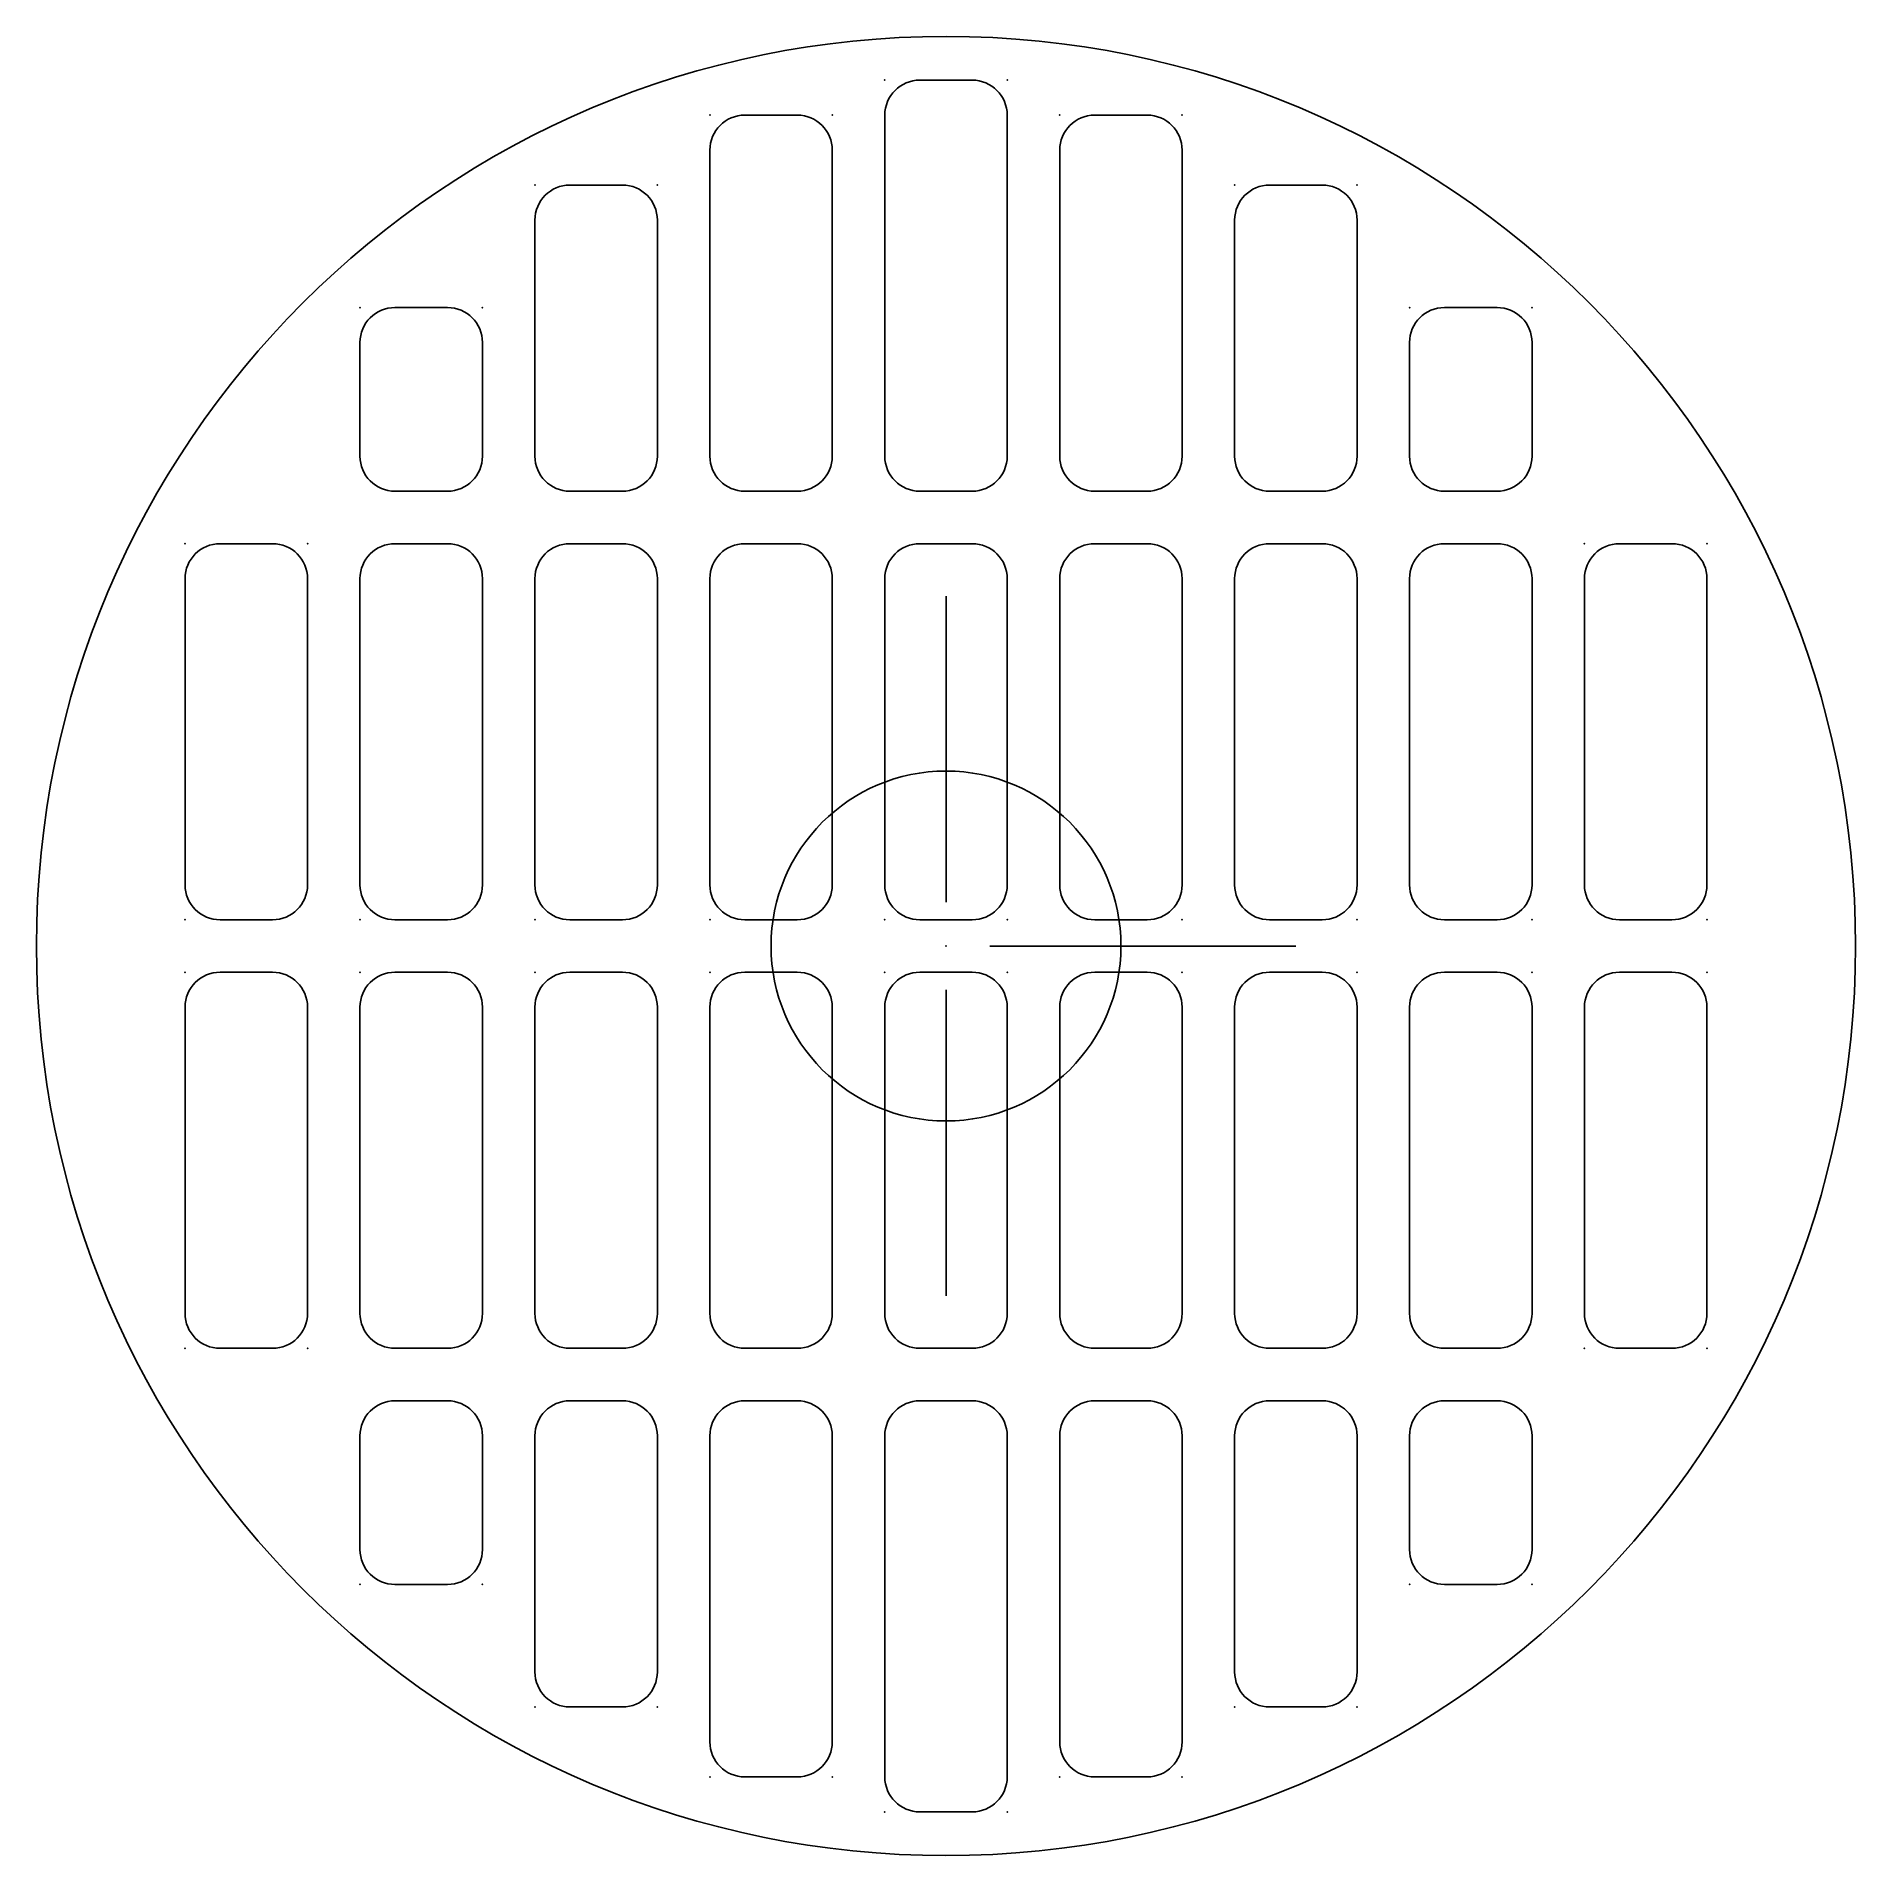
# Model space of a CAD drawing. Header units: centimetres. Extents: x -5.2 to 5.2, y -5.2 to 5.2.
import ezdxf

# ---------------------------------------------------------------- set-up
doc = ezdxf.new("R2010")
doc.units = ezdxf.units.CM
doc.header["$MEASUREMENT"] = 0
for name, color, linetype in [('Grille haute amélioration v5_Sketch2', 7, 'Continuous'), ('Grille haute amélioration v5_Sketch3', 7, 'Continuous'), ('Grille haute amélioration v5_Sketch5', 7, 'Continuous')]:
    doc.layers.add(name, color=color, linetype=linetype)

msp = doc.modelspace()

# ---------------------------------------------------------------- linework, layer by layer
at = {"layer": 'Grille haute amélioration v5_Sketch2'}
msp.add_circle((0, 0), 5.2, dxfattribs=at)
msp.add_point((0, 0), dxfattribs=at)
at = {"layer": 'Grille haute amélioration v5_Sketch3'}
for p, q in [((-0.15, 4.95, 0.2), (0, 4.95, 0.2)), ((0.15, 4.95, 0.2), (0, 4.95, 0.2)), ((-1.15, 4.75, 0.2), (-0.85, 4.75, 0.2)), ((-0.35, 2.8, 0.2), (-0.35, 4.75, 0.2)), ((0.35, 2.8, 0.2), (0.35, 4.75, 0.2)), ((1.15, 4.75, 0.2), (0.85, 4.75, 0.2)), ((-1.35, 2.8, 0.2), (-1.35, 4.55, 0.2)), ((-0.65, 4.55, 0.2), (-0.65, 2.8, 0.2)), ((0.65, 4.55, 0.2), (0.65, 2.8, 0.2)), ((1.35, 2.8, 0.2), (1.35, 4.55, 0.2)), ((-2.15, 4.35, 0.2), (-1.85, 4.35, 0.2)), ((2.15, 4.35, 0.2), (1.85, 4.35, 0.2)), ((-2.35, 2.8, 0.2), (-2.35, 4.15, 0.2)), ((-1.65, 4.15, 0.2), (-1.65, 2.8, 0.2)), ((1.65, 4.15, 0.2), (1.65, 2.8, 0.2)), ((2.35, 2.8, 0.2), (2.35, 4.15, 0.2)), ((-3.15, 3.65, 0.2), (-2.85, 3.65, 0.2)), ((3.15, 3.65, 0.2), (2.85, 3.65, 0.2)), ((-3.35, 2.8, 0.2), (-3.35, 3.45, 0.2)), ((-2.65, 3.45, 0.2), (-2.65, 2.8, 0.2)), ((2.65, 3.45, 0.2), (2.65, 2.8, 0.2)), ((3.35, 2.8, 0.2), (3.35, 3.45, 0.2)), ((-3.15, 2.6, 0.2), (-2.85, 2.6, 0.2)), ((-2.15, 2.6, 0.2), (-1.85, 2.6, 0.2)), ((-1.15, 2.6, 0.2), (-0.85, 2.6, 0.2)), ((-0.15, 2.6, 0.2), (0, 2.6, 0.2)), ((0.15, 2.6, 0.2), (0, 2.6, 0.2)), ((1.15, 2.6, 0.2), (0.85, 2.6, 0.2)), ((2.15, 2.6, 0.2), (1.85, 2.6, 0.2)), ((3.15, 2.6, 0.2), (2.85, 2.6, 0.2)), ((-4.15, 2.3, 0.2), (-3.85, 2.3, 0.2)), ((-2.85, 2.3, 0.2), (-3.15, 2.3, 0.2)), ((-1.85, 2.3, 0.2), (-2.15, 2.3, 0.2)), ((-0.85, 2.3, 0.2), (-1.15, 2.3, 0.2)), ((0, 2.3, 0.2), (-0.15, 2.3, 0.2)), ((0, 2.3, 0.2), (0.15, 2.3, 0.2)), ((0.85, 2.3, 0.2), (1.15, 2.3, 0.2)), ((1.85, 2.3, 0.2), (2.15, 2.3, 0.2)), ((2.85, 2.3, 0.2), (3.15, 2.3, 0.2)), ((4.15, 2.3, 0.2), (3.85, 2.3, 0.2)), ((-4.35, 0.35, 0.2), (-4.35, 2.1, 0.2)), ((-3.65, 2.1, 0.2), (-3.65, 0.35, 0.2)), ((-3.35, 0.35, 0.2), (-3.35, 2.1, 0.2)), ((-2.65, 2.1, 0.2), (-2.65, 0.35, 0.2)), ((-2.35, 0.35, 0.2), (-2.35, 2.1, 0.2)), ((-1.65, 2.1, 0.2), (-1.65, 0.35, 0.2)), ((-1.35, 0.35, 0.2), (-1.35, 2.1, 0.2)), ((-0.65, 2.1, 0.2), (-0.65, 0.35, 0.2)), ((-0.35, 0.35, 0.2), (-0.35, 2.1, 0.2)), ((0.35, 0.35, 0.2), (0.35, 2.1, 0.2)), ((0.65, 2.1, 0.2), (0.65, 0.35, 0.2)), ((1.35, 0.35, 0.2), (1.35, 2.1, 0.2)), ((1.65, 2.1, 0.2), (1.65, 0.35, 0.2)), ((2.35, 0.35, 0.2), (2.35, 2.1, 0.2)), ((2.65, 2.1, 0.2), (2.65, 0.35, 0.2)), ((3.35, 0.35, 0.2), (3.35, 2.1, 0.2)), ((3.65, 2.1, 0.2), (3.65, 0.35, 0.2)), ((4.35, 0.35, 0.2), (4.35, 2.1, 0.2)), ((0, 0.25, 0.2), (0, 2, 0.2)), ((-3.85, 0.15, 0.2), (-4.15, 0.15, 0.2)), ((-2.85, 0.15, 0.2), (-3.15, 0.15, 0.2)), ((-1.85, 0.15, 0.2), (-2.15, 0.15, 0.2)), ((-0.85, 0.15, 0.2), (-1.15, 0.15, 0.2)), ((0, 0.15, 0.2), (-0.15, 0.15, 0.2)), ((0, 0.15, 0.2), (0.15, 0.15, 0.2)), ((0.85, 0.15, 0.2), (1.15, 0.15, 0.2)), ((1.85, 0.15, 0.2), (2.15, 0.15, 0.2)), ((2.85, 0.15, 0.2), (3.15, 0.15, 0.2)), ((3.85, 0.15, 0.2), (4.15, 0.15, 0.2)), ((2, 0, 0.2), (0.25, 0, 0.2)), ((-3.85, -0.15, 0.2), (-4.15, -0.15, 0.2)), ((-2.85, -0.15, 0.2), (-3.15, -0.15, 0.2)), ((-1.85, -0.15, 0.2), (-2.15, -0.15, 0.2)), ((-0.85, -0.15, 0.2), (-1.15, -0.15, 0.2)), ((0, -0.15, 0.2), (-0.15, -0.15, 0.2)), ((0, -0.15, 0.2), (0.15, -0.15, 0.2)), ((0.85, -0.15, 0.2), (1.15, -0.15, 0.2)), ((1.85, -0.15, 0.2), (2.15, -0.15, 0.2)), ((2.85, -0.15, 0.2), (3.15, -0.15, 0.2)), ((3.85, -0.15, 0.2), (4.15, -0.15, 0.2)), ((0, -0.25, 0.2), (0, -2, 0.2)), ((-4.35, -0.35, 0.2), (-4.35, -2.1, 0.2)), ((-3.65, -2.1, 0.2), (-3.65, -0.35, 0.2)), ((-3.35, -0.35, 0.2), (-3.35, -2.1, 0.2)), ((-2.65, -2.1, 0.2), (-2.65, -0.35, 0.2)), ((-2.35, -0.35, 0.2), (-2.35, -2.1, 0.2)), ((-1.65, -2.1, 0.2), (-1.65, -0.35, 0.2)), ((-1.35, -0.35, 0.2), (-1.35, -2.1, 0.2)), ((-0.65, -2.1, 0.2), (-0.65, -0.35, 0.2)), ((-0.35, -0.35, 0.2), (-0.35, -2.1, 0.2)), ((0.35, -0.35, 0.2), (0.35, -2.1, 0.2)), ((0.65, -2.1, 0.2), (0.65, -0.35, 0.2)), ((1.35, -0.35, 0.2), (1.35, -2.1, 0.2)), ((1.65, -2.1, 0.2), (1.65, -0.35, 0.2)), ((2.35, -0.35, 0.2), (2.35, -2.1, 0.2)), ((2.65, -2.1, 0.2), (2.65, -0.35, 0.2)), ((3.35, -0.35, 0.2), (3.35, -2.1, 0.2)), ((3.65, -2.1, 0.2), (3.65, -0.35, 0.2)), ((4.35, -0.35, 0.2), (4.35, -2.1, 0.2)), ((-4.15, -2.3, 0.2), (-3.85, -2.3, 0.2)), ((-2.85, -2.3, 0.2), (-3.15, -2.3, 0.2)), ((-1.85, -2.3, 0.2), (-2.15, -2.3, 0.2)), ((-0.85, -2.3, 0.2), (-1.15, -2.3, 0.2)), ((0, -2.3, 0.2), (-0.15, -2.3, 0.2)), ((0, -2.3, 0.2), (0.15, -2.3, 0.2)), ((0.85, -2.3, 0.2), (1.15, -2.3, 0.2)), ((1.85, -2.3, 0.2), (2.15, -2.3, 0.2)), ((2.85, -2.3, 0.2), (3.15, -2.3, 0.2)), ((4.15, -2.3, 0.2), (3.85, -2.3, 0.2)), ((-3.15, -2.6, 0.2), (-2.85, -2.6, 0.2)), ((-2.15, -2.6, 0.2), (-1.85, -2.6, 0.2)), ((-1.15, -2.6, 0.2), (-0.85, -2.6, 0.2)), ((1.15, -2.6, 0.2), (0.85, -2.6, 0.2)), ((2.15, -2.6, 0.2), (1.85, -2.6, 0.2)), ((3.15, -2.6, 0.2), (2.85, -2.6, 0.2)), ((-0.15, -2.6, 0.2), (0, -2.6, 0.2)), ((0.15, -2.6, 0.2), (0, -2.6, 0.2)), ((-3.35, -2.8, 0.2), (-3.35, -3.45, 0.2)), ((-2.65, -3.45, 0.2), (-2.65, -2.8, 0.2)), ((-2.35, -2.8, 0.2), (-2.35, -4.15, 0.2)), ((-1.65, -4.15, 0.2), (-1.65, -2.8, 0.2)), ((-1.35, -2.8, 0.2), (-1.35, -4.55, 0.2)), ((-0.65, -4.55, 0.2), (-0.65, -2.8, 0.2)), ((-0.35, -2.8, 0.2), (-0.35, -4.75, 0.2)), ((0.35, -2.8, 0.2), (0.35, -4.75, 0.2)), ((0.65, -4.55, 0.2), (0.65, -2.8, 0.2)), ((1.35, -2.8, 0.2), (1.35, -4.55, 0.2)), ((1.65, -4.15, 0.2), (1.65, -2.8, 0.2)), ((2.35, -2.8, 0.2), (2.35, -4.15, 0.2)), ((2.65, -3.45, 0.2), (2.65, -2.8, 0.2)), ((3.35, -2.8, 0.2), (3.35, -3.45, 0.2)), ((-3.15, -3.65, 0.2), (-2.85, -3.65, 0.2)), ((3.15, -3.65, 0.2), (2.85, -3.65, 0.2)), ((-2.15, -4.35, 0.2), (-1.85, -4.35, 0.2)), ((2.15, -4.35, 0.2), (1.85, -4.35, 0.2)), ((-1.15, -4.75, 0.2), (-0.85, -4.75, 0.2)), ((1.15, -4.75, 0.2), (0.85, -4.75, 0.2)), ((-0.15, -4.95, 0.2), (0, -4.95, 0.2)), ((0.15, -4.95, 0.2), (0, -4.95, 0.2))]:
    msp.add_line(p, q, dxfattribs=at)
for centre, start, end in [((-0.15, 4.75, 0.2), 90, 180), ((0.15, 4.75, 0.2), 0, 90), ((-1.15, 4.55, 0.2), 90, 180), ((-0.85, 4.55, 0.2), 0, 90), ((0.85, 4.55, 0.2), 90, 180), ((1.15, 4.55, 0.2), 0, 90), ((-2.15, 4.15, 0.2), 90, 180), ((-1.85, 4.15, 0.2), 0, 90), ((1.85, 4.15, 0.2), 90, 180), ((2.15, 4.15, 0.2), 0, 90), ((-3.15, 3.45, 0.2), 90, 180), ((-2.85, 3.45, 0.2), 0, 90), ((2.85, 3.45, 0.2), 90, 180), ((3.15, 3.45, 0.2), 0, 90), ((-3.15, 2.8, 0.2), 180, 270), ((-2.85, 2.8, 0.2), 270, 0), ((-2.15, 2.8, 0.2), 180, 270), ((-1.85, 2.8, 0.2), 270, 0), ((-1.15, 2.8, 0.2), 180, 270), ((-0.85, 2.8, 0.2), 270, 0), ((-0.15, 2.8, 0.2), 180, 270), ((0.15, 2.8, 0.2), 270, 0), ((0.85, 2.8, 0.2), 180, 270), ((1.15, 2.8, 0.2), 270, 0), ((1.85, 2.8, 0.2), 180, 270), ((2.15, 2.8, 0.2), 270, 0), ((2.85, 2.8, 0.2), 180, 270), ((3.15, 2.8, 0.2), 270, 0), ((-4.15, 2.1, 0.2), 90, 180), ((-3.85, 2.1, 0.2), 0, 90), ((-3.15, 2.1, 0.2), 90, 180), ((-2.85, 2.1, 0.2), 0, 90), ((-2.15, 2.1, 0.2), 90, 180), ((-1.85, 2.1, 0.2), 0, 90), ((-1.15, 2.1, 0.2), 90, 180), ((-0.85, 2.1, 0.2), 0, 90), ((-0.15, 2.1, 0.2), 90, 180), ((0.15, 2.1, 0.2), 360, 90), ((0.85, 2.1, 0.2), 90, 180), ((1.15, 2.1, 0.2), 0, 90), ((1.85, 2.1, 0.2), 90, 180), ((2.15, 2.1, 0.2), 360, 90), ((2.85, 2.1, 0.2), 90, 180), ((3.15, 2.1, 0.2), 360, 90), ((3.85, 2.1, 0.2), 90, 180), ((4.15, 2.1, 0.2), 0, 90), ((-4.15, 0.35, 0.2), 180, 270), ((-3.85, 0.35, 0.2), 270, 0), ((-3.15, 0.35, 0.2), 180, 270), ((-2.85, 0.35, 0.2), 270, 0), ((-2.15, 0.35, 0.2), 180, 270), ((-1.85, 0.35, 0.2), 270, 0), ((-1.15, 0.35, 0.2), 180, 270), ((-0.85, 0.35, 0.2), 270, 0), ((-0.15, 0.35, 0.2), 180, 270), ((0.15, 0.35, 0.2), 270, 0), ((0.85, 0.35, 0.2), 180, 270), ((1.15, 0.35, 0.2), 270, 0), ((1.85, 0.35, 0.2), 180, 270), ((2.15, 0.35, 0.2), 270, 0), ((2.85, 0.35, 0.2), 180, 270), ((3.15, 0.35, 0.2), 270, 0), ((3.85, 0.35, 0.2), 180, 270), ((4.15, 0.35, 0.2), 270, 0), ((-4.15, -0.35, 0.2), 90, 180), ((-3.85, -0.35, 0.2), 0, 90), ((-3.15, -0.35, 0.2), 90, 180), ((-2.85, -0.35, 0.2), 0, 90), ((-2.15, -0.35, 0.2), 90, 180), ((-1.85, -0.35, 0.2), 0, 90), ((-1.15, -0.35, 0.2), 90, 180), ((-0.85, -0.35, 0.2), 0, 90), ((-0.15, -0.35, 0.2), 90, 180), ((0.15, -0.35, 0.2), 0, 90), ((0.85, -0.35, 0.2), 90, 180), ((1.15, -0.35, 0.2), 0, 90), ((1.85, -0.35, 0.2), 90, 180), ((2.15, -0.35, 0.2), 0, 90), ((2.85, -0.35, 0.2), 90, 180), ((3.15, -0.35, 0.2), 0, 90), ((3.85, -0.35, 0.2), 90, 180), ((4.15, -0.35, 0.2), 0, 90), ((-4.15, -2.1, 0.2), 180, 270), ((-3.85, -2.1, 0.2), 270, 0), ((-3.15, -2.1, 0.2), 180, 270), ((-2.85, -2.1, 0.2), 270, 0), ((-2.15, -2.1, 0.2), 180, 270), ((-1.85, -2.1, 0.2), 270, 0), ((-1.15, -2.1, 0.2), 180, 270), ((-0.85, -2.1, 0.2), 270, 0), ((-0.15, -2.1, 0.2), 180, 270), ((0.15, -2.1, 0.2), 270, 0), ((0.85, -2.1, 0.2), 180, 270), ((1.15, -2.1, 0.2), 270, 0), ((1.85, -2.1, 0.2), 180, 270), ((2.15, -2.1, 0.2), 270, 0), ((2.85, -2.1, 0.2), 180, 270), ((3.15, -2.1, 0.2), 270, 0), ((3.85, -2.1, 0.2), 180, 270), ((4.15, -2.1, 0.2), 270, 0), ((-3.15, -2.8, 0.2), 90, 180), ((-2.85, -2.8, 0.2), 0, 90), ((-2.15, -2.8, 0.2), 90, 180), ((-1.85, -2.8, 0.2), 0, 90), ((-1.15, -2.8, 0.2), 90, 180), ((-0.85, -2.8, 0.2), 0, 90), ((0.85, -2.8, 0.2), 90, 180), ((1.15, -2.8, 0.2), 0, 90), ((1.85, -2.8, 0.2), 90, 180), ((2.15, -2.8, 0.2), 0, 90), ((2.85, -2.8, 0.2), 90, 180), ((3.15, -2.8, 0.2), 0, 90), ((-0.15, -2.8, 0.2), 90, 180), ((0.15, -2.8, 0.2), 0, 90), ((-3.15, -3.45, 0.2), 180, 270), ((-2.85, -3.45, 0.2), 270, 0), ((2.85, -3.45, 0.2), 180, 270), ((3.15, -3.45, 0.2), 270, 360), ((-2.15, -4.15, 0.2), 180, 270), ((-1.85, -4.15, 0.2), 270, 0), ((1.85, -4.15, 0.2), 180, 270), ((2.15, -4.15, 0.2), 270, 0), ((-1.15, -4.55, 0.2), 180, 270), ((-0.85, -4.55, 0.2), 270, 0), ((0.85, -4.55, 0.2), 180, 270), ((1.15, -4.55, 0.2), 270, 0), ((-0.15, -4.75, 0.2), 180, 270), ((0.15, -4.75, 0.2), 270, 0)]:
    msp.add_arc(centre, 0.2, start, end, dxfattribs=at)
for p in [(-0.35, 4.95, 0.2), (0.35, 4.95, 0.2), (-1.35, 4.75, 0.2), (-0.65, 4.75, 0.2), (0.65, 4.75, 0.2), (1.35, 4.75, 0.2), (-2.35, 4.35, 0.2), (-1.65, 4.35, 0.2), (1.65, 4.35, 0.2), (2.35, 4.35, 0.2), (-3.35, 3.65, 0.2), (-2.65, 3.65, 0.2), (2.65, 3.65, 0.2), (3.35, 3.65, 0.2), (-4.35, 2.3, 0.2), (-3.65, 2.3, 0.2), (3.65, 2.3, 0.2), (4.35, 2.3, 0.2), (-4.35, 0.15, 0.2), (-3.35, 0.15, 0.2), (-2.35, 0.15, 0.2), (-1.35, 0.15, 0.2), (-0.35, 0.15, 0.2), (0.35, 0.15, 0.2), (1.35, 0.15, 0.2), (2.35, 0.15, 0.2), (3.35, 0.15, 0.2), (4.35, 0.15, 0.2), (0, 0, 0.2), (0, 0, 0.2), (0, 0, 0.2), (0, 0, 0.2), (0, 0, 0.2), (0, 0, 0.2), (0, 0, 0.2), (0, 0, 0.2), (-4.35, -0.15, 0.2), (-3.35, -0.15, 0.2), (-2.35, -0.15, 0.2), (-1.35, -0.15, 0.2), (-0.35, -0.15, 0.2), (0.35, -0.15, 0.2), (1.35, -0.15, 0.2), (2.35, -0.15, 0.2), (3.35, -0.15, 0.2), (4.35, -0.15, 0.2), (-4.35, -2.3, 0.2), (-3.65, -2.3, 0.2), (3.65, -2.3, 0.2), (4.35, -2.3, 0.2), (-3.35, -3.65, 0.2), (-2.65, -3.65, 0.2), (2.65, -3.65, 0.2), (3.35, -3.65, 0.2), (-2.35, -4.35, 0.2), (-1.65, -4.35, 0.2), (1.65, -4.35, 0.2), (2.35, -4.35, 0.2), (-1.35, -4.75, 0.2), (-0.65, -4.75, 0.2), (0.65, -4.75, 0.2), (1.35, -4.75, 0.2), (-0.35, -4.95, 0.2), (0.35, -4.95, 0.2)]:
    msp.add_point(p, dxfattribs=at)
at = {"layer": 'Grille haute amélioration v5_Sketch5'}
msp.add_circle((0, 0), 1, dxfattribs=at)
msp.add_point((0, 0), dxfattribs=at)

doc.saveas('drawing.dxf')
